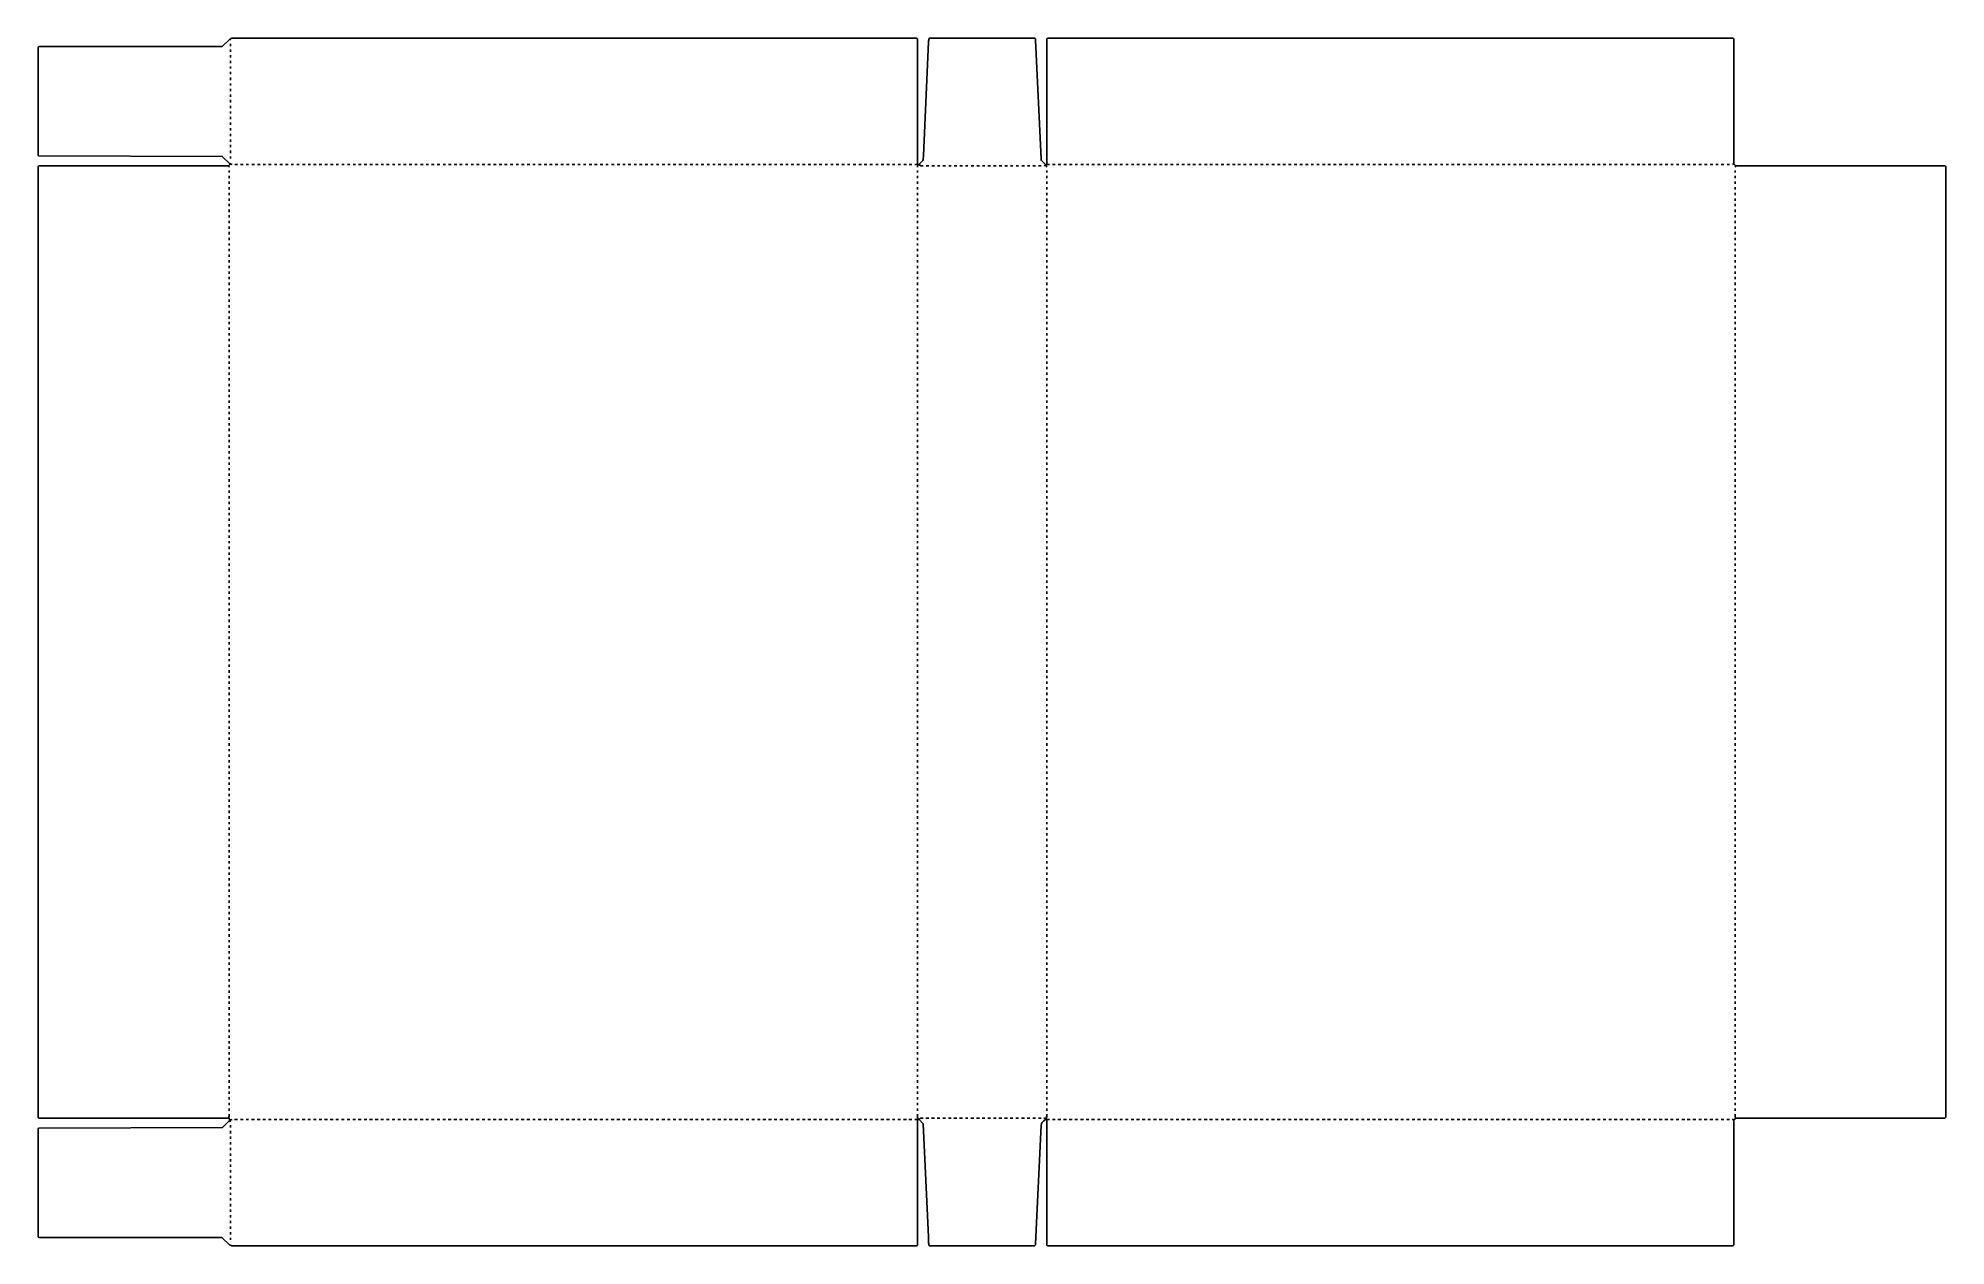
# Model space of a CAD drawing. Extents: x 924 to 8944, y 589 to 5667.
import ezdxf

# ---------------------------------------------------------------- set-up
doc = ezdxf.new("R2010")
doc.units = 0
doc.layers.get('0').update_dxf_attribs({"linetype": 'CONTINUOUS'})

msp = doc.modelspace()

# ---------------------------------------------------------------- linework, layer by layer
at = {"color": 7, "linetype": 'CONTINUOUS'}
for points in [[(4621, 5125), (4622, 5135), (4621, 5136), (4621, 5664), (4618.1, 5666.2), (4617, 5667), (1737, 5667), (1735.1, 5665.8, 0.181268), (1730, 5662), (1728.1, 5661.7), (1697, 5632), (928, 5631.5, 0.271464), (924, 5628), (924, 5174), (926, 5172), (1697.8, 5169.8), (1728.5, 5140.5), (1731, 5139), (1733.1, 5138.2, 0.079845), (1739, 5136)], [(1732, 5658, 0.120666), (1730, 5662)], [(5160, 5134), (5142.2, 5152.2, -0.116282), (5140.5, 5159), (5117.5, 5659, 0.326385), (5113, 5667), (4672, 5667), (4669.5, 5665.5, 0.083374), (4667.5, 5651), (4645.5, 5173, -0.072153), (4643, 5152), (4628, 5137), (4628, 5136), (4622, 5135), (4621, 5136), (4610, 5136)], [(5153, 5130, 0.147619), (5160, 5134, 0.256569), (5164, 5136), (5164.5, 5663, -0.271425), (5168, 5667), (8049, 5667, -0.247668), (8052.5, 5663), (8053, 5138), (8060, 5131), (8060, 5130)], [(1731, 1117), (1725, 1126), (928, 1126.5, -0.215397), (924, 1129), (924, 5126, -0.271467), (928, 5129.5), (1725, 5130), (1725, 5131), (1727, 5133), (1728, 5134, 0.216752), (1731, 5139)], [(4644, 5130), (4634, 5130), (4632, 5132), (4632, 5133, 1.117265), (4630, 5134), (4628, 5136)], [(5164, 5125), (5163.2, 5127.1, -0.108984), (5161, 5134)], [(5164, 1120), (5164.5, 593, 0.271425), (5168, 589), (8049, 589, 0.149198), (8052.5, 594), (8053, 1118, 0.13669), (8060, 1126), (8939, 1126.5, 0.187242), (8944, 1130), (8944, 5126, 0.252135), (8939, 5129.5), (8060, 5130, -0.165541), (8058, 5125)], [(1739, 1120), (1731, 1117), (1730, 1115), (1728.1, 1114.7), (1726, 1113), (1699.1, 1086.8), (1698, 1086), (928, 1084.5, 0.271464), (924, 1081), (924, 627, 0.2425), (928, 624.5), (1696, 623.5), (1697.8, 622.8), (1728.7, 593.7), (1735.1, 590.2), (1735.9, 589.8), (1737, 589), (4617, 589, 0.271424), (4620.5, 593), (4621.5, 1115), (4622, 1120), (4623, 1121, 0.07408), (4621.5, 1128), (4621, 1143)], [(1725, 1126, 0.087057), (1727, 1143)], [(4628, 1120, -0.173115), (4633, 1125.5), (4644, 1126)], [(5162, 1121), (5161, 1123), (5155.9, 1124.8, 0.113888), (5152, 1126)], [(1732, 1111, 0.120666), (1730, 1115)], [(4609, 1120), (4622, 1120), (4623, 1121), (4628, 1120), (4644.2, 1102.1), (4666.5, 627), (4667.5, 605, 0.083374), (4669.5, 590.5), (4670.9, 589.7), (4672, 589), (5113, 589, 0.30952), (5117.5, 598), (5140.5, 1097, -0.196491), (5151, 1113), (5152, 1114), (5159.1, 1120.6), (5162, 1121), (5163, 1120), (5176, 1120)], [(8053, 1118), (8050.9, 1118.8, 0.138157), (8046, 1120)]]:
    msp.add_lwpolyline(points, format="xyb", dxfattribs=at)
for points in [[(1733, 5633), (1733, 5643)], [(1733, 5609), (1733, 5619)], [(1733, 5586), (1733, 5596)], [(1733, 5562), (1733, 5572)], [(1733, 5539), (1733, 5548)], [(1733, 5515), (1733, 5525)], [(1733, 5491), (1733, 5501)], [(1733, 5468), (1733, 5477)], [(1733, 5444), (1733, 5454)], [(1733, 5420), (1733, 5430)], [(1733, 5397), (1733, 5407)], [(1733, 5373), (1733, 5383)], [(1733, 5350), (1733, 5359)], [(1733, 5326), (1733, 5336)], [(1733, 5302), (1733, 5312)], [(1733, 5279), (1733, 5289)], [(1733, 5255), (1733, 5265)], [(1733, 5231), (1733, 5241)], [(1733, 5208), (1733, 5218)], [(1733, 5184), (1733, 5194)], [(1733, 5161), (1733, 5170)], [(1751, 5136), (1762, 5136)], [(1775, 5136), (1786, 5136)], [(1799, 5136), (1809, 5136)], [(1822, 5136), (1833, 5136)], [(1846, 5136), (1857, 5136)], [(1870, 5136), (1880, 5136)], [(1893, 5136), (1904, 5136)], [(1917, 5136), (1928, 5136)], [(1940, 5136), (1951, 5136)], [(1964, 5136), (1975, 5136)], [(1988, 5136), (1998, 5136)], [(2011, 5136), (2022, 5136)], [(2035, 5136), (2046, 5136)], [(2059, 5136), (2069, 5136)], [(2082, 5136), (2093, 5136)], [(2106, 5136), (2117, 5136)], [(2129, 5136), (2140, 5136)], [(2153, 5136), (2164, 5136)], [(2177, 5136), (2187, 5136)], [(2200, 5136), (2211, 5136)], [(2224, 5136), (2235, 5136)], [(2248, 5136), (2258, 5136)], [(2271, 5136), (2282, 5136)], [(2295, 5136), (2306, 5136)], [(2318, 5136), (2329, 5136)], [(2342, 5136), (2353, 5136)], [(2366, 5136), (2376, 5136)], [(2389, 5136), (2400, 5136)], [(2413, 5136), (2424, 5136)], [(2437, 5136), (2447, 5136)], [(2460, 5136), (2471, 5136)], [(2484, 5136), (2495, 5136)], [(2507, 5136), (2518, 5136)], [(2531, 5136), (2542, 5136)], [(2555, 5136), (2565, 5136)], [(2578, 5136), (2589, 5136)], [(2602, 5136), (2613, 5136)], [(2626, 5136), (2636, 5136)], [(2649, 5136), (2660, 5136)], [(2673, 5136), (2684, 5136)], [(2696, 5136), (2707, 5136)], [(2720, 5136), (2731, 5136)], [(2744, 5136), (2754, 5136)], [(2767, 5136), (2778, 5136)], [(2791, 5136), (2802, 5136)], [(2815, 5136), (2825, 5136)], [(2838, 5136), (2849, 5136)], [(2862, 5136), (2873, 5136)], [(2885, 5136), (2896, 5136)], [(2909, 5136), (2920, 5136)], [(2933, 5136), (2943, 5136)], [(2956, 5136), (2967, 5136)], [(2980, 5136), (2991, 5136)], [(3004, 5136), (3014, 5136)], [(3027, 5136), (3038, 5136)], [(3051, 5136), (3062, 5136)], [(3074, 5136), (3085, 5136)], [(3098, 5136), (3109, 5136)], [(3122, 5136), (3132, 5136)], [(3145, 5136), (3156, 5136)], [(3169, 5136), (3180, 5136)], [(3193, 5136), (3203, 5136)], [(3216, 5136), (3227, 5136)], [(3240, 5136), (3251, 5136)], [(3263, 5136), (3274, 5136)], [(3287, 5136), (3298, 5136)], [(3311, 5136), (3321, 5136)], [(3334, 5136), (3345, 5136)], [(3358, 5136), (3369, 5136)], [(3382, 5136), (3392, 5136)], [(3405, 5136), (3416, 5136)], [(3429, 5136), (3440, 5136)], [(3452, 5136), (3463, 5136)], [(3476, 5136), (3487, 5136)], [(3500, 5136), (3510, 5136)], [(3523, 5136), (3534, 5136)], [(3547, 5136), (3558, 5136)], [(3571, 5136), (3581, 5136)], [(3594, 5136), (3605, 5136)], [(3618, 5136), (3629, 5136)], [(3641, 5136), (3652, 5136)], [(3665, 5136), (3676, 5136)], [(3689, 5136), (3699, 5136)], [(3712, 5136), (3723, 5136)], [(3736, 5136), (3747, 5136)], [(3760, 5136), (3770, 5136)], [(3783, 5136), (3794, 5136)], [(3807, 5136), (3818, 5136)], [(3830, 5136), (3841, 5136)], [(3854, 5136), (3865, 5136)], [(3878, 5136), (3888, 5136)], [(3901, 5136), (3912, 5136)], [(3925, 5136), (3936, 5136)], [(3949, 5136), (3959, 5136)], [(3972, 5136), (3983, 5136)], [(3996, 5136), (4007, 5136)], [(4019, 5136), (4030, 5136)], [(4043, 5136), (4054, 5136)], [(4067, 5136), (4077, 5136)], [(4090, 5136), (4101, 5136)], [(4114, 5136), (4125, 5136)], [(4138, 5136), (4148, 5136)], [(4161, 5136), (4172, 5136)], [(4185, 5136), (4196, 5136)], [(4208, 5136), (4219, 5136)], [(4232, 5136), (4243, 5136)], [(4256, 5136), (4266, 5136)], [(4279, 5136), (4290, 5136)], [(4303, 5136), (4314, 5136)], [(4327, 5136), (4337, 5136)], [(4350, 5136), (4361, 5136)], [(4374, 5136), (4385, 5136)], [(4397, 5136), (4408, 5136)], [(4421, 5136), (4432, 5136)], [(4445, 5136), (4455, 5136)], [(4468, 5136), (4479, 5136)], [(4492, 5136), (4503, 5136)], [(4516, 5136), (4526, 5136)], [(4539, 5136), (4550, 5136)], [(4563, 5136), (4574, 5136)], [(4586, 5136), (4597, 5136)], [(5164, 5136), (5176, 5136)], [(5189, 5136), (5200, 5136)], [(5212, 5136), (5223, 5136)], [(5236, 5136), (5247, 5136)], [(5260, 5136), (5271, 5136)], [(5283, 5136), (5294, 5136)], [(5307, 5136), (5318, 5136)], [(5331, 5136), (5341, 5136)], [(5354, 5136), (5365, 5136)], [(5378, 5136), (5389, 5136)], [(5401, 5136), (5412, 5136)], [(5425, 5136), (5436, 5136)], [(5449, 5136), (5460, 5136)], [(5472, 5136), (5483, 5136)], [(5496, 5136), (5507, 5136)], [(5520, 5136), (5530, 5136)], [(5543, 5136), (5554, 5136)], [(5567, 5136), (5578, 5136)], [(5590, 5136), (5601, 5136)], [(5614, 5136), (5625, 5136)], [(5638, 5136), (5649, 5136)], [(5661, 5136), (5672, 5136)], [(5685, 5136), (5696, 5136)], [(5709, 5136), (5719, 5136)], [(5732, 5136), (5743, 5136)], [(5756, 5136), (5767, 5136)], [(5779, 5136), (5790, 5136)], [(5803, 5136), (5814, 5136)], [(5827, 5136), (5838, 5136)], [(5850, 5136), (5861, 5136)], [(5874, 5136), (5885, 5136)], [(5898, 5136), (5908, 5136)], [(5921, 5136), (5932, 5136)], [(5945, 5136), (5956, 5136)], [(5968, 5136), (5979, 5136)], [(5992, 5136), (6003, 5136)], [(6016, 5136), (6027, 5136)], [(6039, 5136), (6050, 5136)], [(6063, 5136), (6074, 5136)], [(6087, 5136), (6097, 5136)], [(6110, 5136), (6121, 5136)], [(6134, 5136), (6145, 5136)], [(6157, 5136), (6168, 5136)], [(6181, 5136), (6192, 5136)], [(6205, 5136), (6216, 5136)], [(6228, 5136), (6239, 5136)], [(6252, 5136), (6263, 5136)], [(6276, 5136), (6286, 5136)], [(6299, 5136), (6310, 5136)], [(6323, 5136), (6334, 5136)], [(6346, 5136), (6357, 5136)], [(6370, 5136), (6381, 5136)], [(6394, 5136), (6405, 5136)], [(6417, 5136), (6428, 5136)], [(6441, 5136), (6452, 5136)], [(6465, 5136), (6475, 5136)], [(6488, 5136), (6499, 5136)], [(6512, 5136), (6523, 5136)], [(6535, 5136), (6546, 5136)], [(6559, 5136), (6570, 5136)], [(6583, 5136), (6594, 5136)], [(6606, 5136), (6617, 5136)], [(6630, 5136), (6641, 5136)], [(6654, 5136), (6664, 5136)], [(6677, 5136), (6688, 5136)], [(6701, 5136), (6712, 5136)], [(6724, 5136), (6735, 5136)], [(6748, 5136), (6759, 5136)], [(6772, 5136), (6783, 5136)], [(6795, 5136), (6806, 5136)], [(6819, 5136), (6830, 5136)], [(6843, 5136), (6853, 5136)], [(6866, 5136), (6877, 5136)], [(6890, 5136), (6901, 5136)], [(6913, 5136), (6924, 5136)], [(6937, 5136), (6948, 5136)], [(6961, 5136), (6972, 5136)], [(6984, 5136), (6995, 5136)], [(7008, 5136), (7019, 5136)], [(7032, 5136), (7042, 5136)], [(7055, 5136), (7066, 5136)], [(7079, 5136), (7090, 5136)], [(7102, 5136), (7113, 5136)], [(7126, 5136), (7137, 5136)], [(7150, 5136), (7161, 5136)], [(7173, 5136), (7184, 5136)], [(7197, 5136), (7208, 5136)], [(7221, 5136), (7231, 5136)], [(7244, 5136), (7255, 5136)], [(7268, 5136), (7279, 5136)], [(7291, 5136), (7302, 5136)], [(7315, 5136), (7326, 5136)], [(7339, 5136), (7350, 5136)], [(7362, 5136), (7373, 5136)], [(7386, 5136), (7397, 5136)], [(7410, 5136), (7420, 5136)], [(7433, 5136), (7444, 5136)], [(7457, 5136), (7468, 5136)], [(7480, 5136), (7491, 5136)], [(7504, 5136), (7515, 5136)], [(7528, 5136), (7539, 5136)], [(7551, 5136), (7562, 5136)], [(7575, 5136), (7586, 5136)], [(7599, 5136), (7609, 5136)], [(7622, 5136), (7633, 5136)], [(7646, 5136), (7657, 5136)], [(7669, 5136), (7680, 5136)], [(7693, 5136), (7704, 5136)], [(7717, 5136), (7728, 5136)], [(7740, 5136), (7751, 5136)], [(7764, 5136), (7775, 5136)], [(7788, 5136), (7798, 5136)], [(7811, 5136), (7822, 5136)], [(7835, 5136), (7846, 5136)], [(7858, 5136), (7869, 5136)], [(7882, 5136), (7893, 5136)], [(7906, 5136), (7917, 5136)], [(7929, 5136), (7940, 5136)], [(7953, 5136), (7964, 5136)], [(7977, 5136), (7987, 5136)], [(8000, 5136), (8011, 5136)], [(8024, 5136), (8035, 5136)], [(8047, 5136), (8053, 5138)], [(1727, 5125), (1725, 5130)], [(1727, 5102), (1727, 5111)], [(1727, 5078), (1727, 5088)], [(1727, 5054), (1727, 5064)], [(4621, 5102), (4621, 5111)], [(4621, 5078), (4621, 5088)], [(4621, 5054), (4621, 5064)], [(4657, 5130), (4668, 5130)], [(4681, 5130), (4692, 5130)], [(4705, 5130), (4715, 5130)], [(4728, 5130), (4739, 5130)], [(4752, 5130), (4763, 5130)], [(4775, 5130), (4786, 5130)], [(4799, 5130), (4810, 5130)], [(4823, 5130), (4833, 5130)], [(4846, 5130), (4857, 5130)], [(4870, 5130), (4881, 5130)], [(4894, 5130), (4904, 5130)], [(4917, 5130), (4928, 5130)], [(4941, 5130), (4952, 5130)], [(4964, 5130), (4975, 5130)], [(4988, 5130), (4999, 5130)], [(5012, 5130), (5022, 5130)], [(5035, 5130), (5046, 5130)], [(5059, 5130), (5070, 5130)], [(5083, 5130), (5093, 5130)], [(5106, 5130), (5117, 5130)], [(5130, 5130), (5141, 5130)], [(5164, 5102), (5164, 5111)], [(5164, 5078), (5164, 5088)], [(5164, 5054), (5164, 5064)], [(8058, 5102), (8058, 5111)], [(8058, 5078), (8058, 5088)], [(8058, 5054), (8058, 5064)], [(1727, 5031), (1727, 5041)], [(1727, 5007), (1727, 5017)], [(1727, 4983), (1727, 4993)], [(4621, 5031), (4621, 5041)], [(4621, 5007), (4621, 5017)], [(4621, 4983), (4621, 4993)], [(5164, 5031), (5164, 5041)], [(5164, 5007), (5164, 5017)], [(5164, 4983), (5164, 4993)], [(8058, 5031), (8058, 5041)], [(8058, 5007), (8058, 5017)], [(8058, 4983), (8058, 4993)], [(1727, 4960), (1727, 4970)], [(1727, 4936), (1727, 4946)], [(1727, 4913), (1727, 4922)], [(1727, 4889), (1727, 4899)], [(4621, 4960), (4621, 4970)], [(4621, 4936), (4621, 4946)], [(4621, 4913), (4621, 4922)], [(4621, 4889), (4621, 4899)], [(5164, 4960), (5164, 4970)], [(5164, 4936), (5164, 4946)], [(5164, 4913), (5164, 4922)], [(5164, 4889), (5164, 4899)], [(8058, 4960), (8058, 4970)], [(8058, 4936), (8058, 4946)], [(8058, 4913), (8058, 4922)], [(8058, 4889), (8058, 4899)], [(1727, 4865), (1727, 4875)], [(1727, 4842), (1727, 4852)], [(1727, 4818), (1727, 4828)], [(4621, 4865), (4621, 4875)], [(4621, 4842), (4621, 4852)], [(4621, 4818), (4621, 4828)], [(5164, 4865), (5164, 4875)], [(5164, 4842), (5164, 4852)], [(5164, 4818), (5164, 4828)], [(8058, 4865), (8058, 4875)], [(8058, 4842), (8058, 4852)], [(8058, 4818), (8058, 4828)], [(1727, 4795), (1727, 4804)], [(1727, 4771), (1727, 4781)], [(1727, 4747), (1727, 4757)], [(1727, 4724), (1727, 4733)], [(4621, 4795), (4621, 4804)], [(4621, 4771), (4621, 4781)], [(4621, 4747), (4621, 4757)], [(4621, 4724), (4621, 4733)], [(5164, 4795), (5164, 4804)], [(5164, 4771), (5164, 4781)], [(5164, 4747), (5164, 4757)], [(5164, 4724), (5164, 4733)], [(8058, 4795), (8058, 4804)], [(8058, 4771), (8058, 4781)], [(8058, 4747), (8058, 4757)], [(8058, 4724), (8058, 4733)], [(1727, 4700), (1727, 4710)], [(1727, 4676), (1727, 4686)], [(1727, 4653), (1727, 4663)], [(4621, 4700), (4621, 4710)], [(4621, 4676), (4621, 4686)], [(4621, 4653), (4621, 4663)], [(5164, 4700), (5164, 4710)], [(5164, 4676), (5164, 4686)], [(5164, 4653), (5164, 4663)], [(8058, 4700), (8058, 4710)], [(8058, 4676), (8058, 4686)], [(8058, 4653), (8058, 4663)], [(1727, 4629), (1727, 4639)], [(1727, 4606), (1727, 4615)], [(1727, 4582), (1727, 4592)], [(4621, 4629), (4621, 4639)], [(4621, 4606), (4621, 4615)], [(4621, 4582), (4621, 4592)], [(5164, 4629), (5164, 4639)], [(5164, 4606), (5164, 4615)], [(5164, 4582), (5164, 4592)], [(8058, 4629), (8058, 4639)], [(8058, 4606), (8058, 4615)], [(8058, 4582), (8058, 4592)], [(1727, 4558), (1727, 4568)], [(1727, 4535), (1727, 4544)], [(1727, 4511), (1727, 4521)], [(1727, 4487), (1727, 4497)], [(4621, 4558), (4621, 4568)], [(4621, 4535), (4621, 4544)], [(4621, 4511), (4621, 4521)], [(4621, 4487), (4621, 4497)], [(5164, 4558), (5164, 4568)], [(5164, 4535), (5164, 4544)], [(5164, 4511), (5164, 4521)], [(5164, 4487), (5164, 4497)], [(8058, 4558), (8058, 4568)], [(8058, 4535), (8058, 4544)], [(8058, 4511), (8058, 4521)], [(8058, 4487), (8058, 4497)], [(1727, 4464), (1727, 4474)], [(1727, 4440), (1727, 4450)], [(1727, 4417), (1727, 4426)], [(4621, 4464), (4621, 4474)], [(4621, 4440), (4621, 4450)], [(4621, 4417), (4621, 4426)], [(5164, 4464), (5164, 4474)], [(5164, 4440), (5164, 4450)], [(5164, 4417), (5164, 4426)], [(8058, 4464), (8058, 4474)], [(8058, 4440), (8058, 4450)], [(8058, 4417), (8058, 4426)], [(1727, 4393), (1727, 4403)], [(1727, 4369), (1727, 4379)], [(1727, 4346), (1727, 4356)], [(1727, 4322), (1727, 4332)], [(4621, 4393), (4621, 4403)], [(4621, 4369), (4621, 4379)], [(4621, 4346), (4621, 4356)], [(4621, 4322), (4621, 4332)], [(5164, 4393), (5164, 4403)], [(5164, 4369), (5164, 4379)], [(5164, 4346), (5164, 4356)], [(5164, 4322), (5164, 4332)], [(8058, 4393), (8058, 4403)], [(8058, 4369), (8058, 4379)], [(8058, 4346), (8058, 4356)], [(8058, 4322), (8058, 4332)], [(1727, 4298), (1727, 4308)], [(1727, 4275), (1727, 4285)], [(1727, 4251), (1727, 4261)], [(4621, 4298), (4621, 4308)], [(4621, 4275), (4621, 4285)], [(4621, 4251), (4621, 4261)], [(5164, 4298), (5164, 4308)], [(5164, 4275), (5164, 4285)], [(5164, 4251), (5164, 4261)], [(8058, 4298), (8058, 4308)], [(8058, 4275), (8058, 4285)], [(8058, 4251), (8058, 4261)], [(1727, 4228), (1727, 4237)], [(1727, 4204), (1727, 4214)], [(1727, 4180), (1727, 4190)], [(4621, 4228), (4621, 4237)], [(4621, 4204), (4621, 4214)], [(4621, 4180), (4621, 4190)], [(5164, 4228), (5164, 4237)], [(5164, 4204), (5164, 4214)], [(5164, 4180), (5164, 4190)], [(8058, 4228), (8058, 4237)], [(8058, 4204), (8058, 4214)], [(8058, 4180), (8058, 4190)], [(1727, 4157), (1727, 4167)], [(1727, 4133), (1727, 4143)], [(1727, 4110), (1727, 4119)], [(1727, 4086), (1727, 4096)], [(4621, 4157), (4621, 4167)], [(4621, 4133), (4621, 4143)], [(4621, 4110), (4621, 4119)], [(4621, 4086), (4621, 4096)], [(5164, 4157), (5164, 4167)], [(5164, 4133), (5164, 4143)], [(5164, 4110), (5164, 4119)], [(5164, 4086), (5164, 4096)], [(8058, 4157), (8058, 4167)], [(8058, 4133), (8058, 4143)], [(8058, 4110), (8058, 4119)], [(8058, 4086), (8058, 4096)], [(1727, 4062), (1727, 4072)], [(1727, 4039), (1727, 4048)], [(1727, 4015), (1727, 4025)], [(4621, 4062), (4621, 4072)], [(4621, 4039), (4621, 4048)], [(4621, 4015), (4621, 4025)], [(5164, 4062), (5164, 4072)], [(5164, 4039), (5164, 4048)], [(5164, 4015), (5164, 4025)], [(8058, 4062), (8058, 4072)], [(8058, 4039), (8058, 4048)], [(8058, 4015), (8058, 4025)], [(1727, 3991), (1727, 4001)], [(1727, 3968), (1727, 3978)], [(1727, 3944), (1727, 3954)], [(1727, 3921), (1727, 3930)], [(4621, 3991), (4621, 4001)], [(4621, 3968), (4621, 3978)], [(4621, 3944), (4621, 3954)], [(4621, 3921), (4621, 3930)], [(5164, 3991), (5164, 4001)], [(5164, 3968), (5164, 3978)], [(5164, 3944), (5164, 3954)], [(5164, 3921), (5164, 3930)], [(8058, 3991), (8058, 4001)], [(8058, 3968), (8058, 3978)], [(8058, 3944), (8058, 3954)], [(8058, 3921), (8058, 3930)], [(1727, 3897), (1727, 3907)], [(1727, 3873), (1727, 3883)], [(1727, 3850), (1727, 3859)], [(4621, 3897), (4621, 3907)], [(4621, 3873), (4621, 3883)], [(4621, 3850), (4621, 3859)], [(5164, 3897), (5164, 3907)], [(5164, 3873), (5164, 3883)], [(5164, 3850), (5164, 3859)], [(8058, 3897), (8058, 3907)], [(8058, 3873), (8058, 3883)], [(8058, 3850), (8058, 3859)], [(1727, 3826), (1727, 3836)], [(1727, 3802), (1727, 3812)], [(1727, 3779), (1727, 3789)], [(4621, 3826), (4621, 3836)], [(4621, 3802), (4621, 3812)], [(4621, 3779), (4621, 3789)], [(5164, 3826), (5164, 3836)], [(5164, 3802), (5164, 3812)], [(5164, 3779), (5164, 3789)], [(8058, 3826), (8058, 3836)], [(8058, 3802), (8058, 3812)], [(8058, 3779), (8058, 3789)], [(1727, 3755), (1727, 3765)], [(1727, 3732), (1727, 3741)], [(1727, 3708), (1727, 3718)], [(1727, 3684), (1727, 3694)], [(4621, 3755), (4621, 3765)], [(4621, 3732), (4621, 3741)], [(4621, 3708), (4621, 3718)], [(4621, 3684), (4621, 3694)], [(5164, 3755), (5164, 3765)], [(5164, 3732), (5164, 3741)], [(5164, 3708), (5164, 3718)], [(5164, 3684), (5164, 3694)], [(8058, 3755), (8058, 3765)], [(8058, 3732), (8058, 3741)], [(8058, 3708), (8058, 3718)], [(8058, 3684), (8058, 3694)], [(1727, 3661), (1727, 3671)], [(1727, 3637), (1727, 3647)], [(1727, 3613), (1727, 3623)], [(4621, 3661), (4621, 3671)], [(4621, 3637), (4621, 3647)], [(4621, 3613), (4621, 3623)], [(5164, 3661), (5164, 3671)], [(5164, 3637), (5164, 3647)], [(5164, 3613), (5164, 3623)], [(8058, 3661), (8058, 3671)], [(8058, 3637), (8058, 3647)], [(8058, 3613), (8058, 3623)], [(1727, 3590), (1727, 3600)], [(1727, 3566), (1727, 3576)], [(1727, 3543), (1727, 3552)], [(1727, 3519), (1727, 3529)], [(4621, 3590), (4621, 3600)], [(4621, 3566), (4621, 3576)], [(4621, 3543), (4621, 3552)], [(4621, 3519), (4621, 3529)], [(5164, 3590), (5164, 3600)], [(5164, 3566), (5164, 3576)], [(5164, 3543), (5164, 3552)], [(5164, 3519), (5164, 3529)], [(8058, 3590), (8058, 3600)], [(8058, 3566), (8058, 3576)], [(8058, 3543), (8058, 3552)], [(8058, 3519), (8058, 3529)], [(1727, 3495), (1727, 3505)], [(1727, 3472), (1727, 3482)], [(1727, 3448), (1727, 3458)], [(4621, 3495), (4621, 3505)], [(4621, 3472), (4621, 3482)], [(4621, 3448), (4621, 3458)], [(5164, 3495), (5164, 3505)], [(5164, 3472), (5164, 3482)], [(5164, 3448), (5164, 3458)], [(8058, 3495), (8058, 3505)], [(8058, 3472), (8058, 3482)], [(8058, 3448), (8058, 3458)], [(1727, 3425), (1727, 3434)], [(1727, 3401), (1727, 3411)], [(1727, 3377), (1727, 3387)], [(4621, 3425), (4621, 3434)], [(4621, 3401), (4621, 3411)], [(4621, 3377), (4621, 3387)], [(5164, 3425), (5164, 3434)], [(5164, 3401), (5164, 3411)], [(5164, 3377), (5164, 3387)], [(8058, 3425), (8058, 3434)], [(8058, 3401), (8058, 3411)], [(8058, 3377), (8058, 3387)], [(1727, 3354), (1727, 3363)], [(1727, 3330), (1727, 3340)], [(1727, 3306), (1727, 3316)], [(1727, 3283), (1727, 3293)], [(4621, 3354), (4621, 3363)], [(4621, 3330), (4621, 3340)], [(4621, 3306), (4621, 3316)], [(4621, 3283), (4621, 3293)], [(5164, 3354), (5164, 3363)], [(5164, 3330), (5164, 3340)], [(5164, 3306), (5164, 3316)], [(5164, 3283), (5164, 3293)], [(8058, 3354), (8058, 3363)], [(8058, 3330), (8058, 3340)], [(8058, 3306), (8058, 3316)], [(8058, 3283), (8058, 3293)], [(1727, 3259), (1727, 3269)], [(1727, 3236), (1727, 3245)], [(1727, 3212), (1727, 3222)], [(4621, 3259), (4621, 3269)], [(4621, 3236), (4621, 3245)], [(4621, 3212), (4621, 3222)], [(5164, 3259), (5164, 3269)], [(5164, 3236), (5164, 3245)], [(5164, 3212), (5164, 3222)], [(8058, 3259), (8058, 3269)], [(8058, 3236), (8058, 3245)], [(8058, 3212), (8058, 3222)], [(1727, 3188), (1727, 3198)], [(1727, 3165), (1727, 3174)], [(1727, 3141), (1727, 3151)], [(4621, 3188), (4621, 3198)], [(4621, 3165), (4621, 3174)], [(4621, 3141), (4621, 3151)], [(5164, 3188), (5164, 3198)], [(5164, 3165), (5164, 3174)], [(5164, 3141), (5164, 3151)], [(8058, 3188), (8058, 3198)], [(8058, 3165), (8058, 3174)], [(8058, 3141), (8058, 3151)], [(1727, 3117), (1727, 3127)], [(1727, 3094), (1727, 3104)], [(1727, 3070), (1727, 3080)], [(1727, 3047), (1727, 3056)], [(4621, 3117), (4621, 3127)], [(4621, 3094), (4621, 3104)], [(4621, 3070), (4621, 3080)], [(4621, 3047), (4621, 3056)], [(5164, 3117), (5164, 3127)], [(5164, 3094), (5164, 3104)], [(5164, 3070), (5164, 3080)], [(5164, 3047), (5164, 3056)], [(8058, 3117), (8058, 3127)], [(8058, 3094), (8058, 3104)], [(8058, 3070), (8058, 3080)], [(8058, 3047), (8058, 3056)], [(1727, 3023), (1727, 3033)], [(1727, 2999), (1727, 3009)], [(1727, 2976), (1727, 2986)], [(4621, 3023), (4621, 3033)], [(4621, 2999), (4621, 3009)], [(4621, 2976), (4621, 2986)], [(5164, 3023), (5164, 3033)], [(5164, 2999), (5164, 3009)], [(5164, 2976), (5164, 2986)], [(8058, 3023), (8058, 3033)], [(8058, 2999), (8058, 3009)], [(8058, 2976), (8058, 2986)], [(1727, 2952), (1727, 2962)], [(1727, 2928), (1727, 2938)], [(1727, 2905), (1727, 2915)], [(1727, 2881), (1727, 2891)], [(4621, 2952), (4621, 2962)], [(4621, 2928), (4621, 2938)], [(4621, 2905), (4621, 2915)], [(4621, 2881), (4621, 2891)], [(5164, 2952), (5164, 2962)], [(5164, 2928), (5164, 2938)], [(5164, 2905), (5164, 2915)], [(5164, 2881), (5164, 2891)], [(8058, 2952), (8058, 2962)], [(8058, 2928), (8058, 2938)], [(8058, 2905), (8058, 2915)], [(8058, 2881), (8058, 2891)], [(1727, 2858), (1727, 2867)], [(1727, 2834), (1727, 2844)], [(1727, 2810), (1727, 2820)], [(4621, 2858), (4621, 2867)], [(4621, 2834), (4621, 2844)], [(4621, 2810), (4621, 2820)], [(5164, 2858), (5164, 2867)], [(5164, 2834), (5164, 2844)], [(5164, 2810), (5164, 2820)], [(8058, 2858), (8058, 2867)], [(8058, 2834), (8058, 2844)], [(8058, 2810), (8058, 2820)], [(1727, 2787), (1727, 2797)], [(1727, 2763), (1727, 2773)], [(1727, 2740), (1727, 2749)], [(4621, 2787), (4621, 2797)], [(4621, 2763), (4621, 2773)], [(4621, 2740), (4621, 2749)], [(5164, 2787), (5164, 2797)], [(5164, 2763), (5164, 2773)], [(5164, 2740), (5164, 2749)], [(8058, 2787), (8058, 2797)], [(8058, 2763), (8058, 2773)], [(8058, 2740), (8058, 2749)], [(1727, 2716), (1727, 2726)], [(1727, 2692), (1727, 2702)], [(1727, 2669), (1727, 2678)], [(1727, 2645), (1727, 2655)], [(4621, 2716), (4621, 2726)], [(4621, 2692), (4621, 2702)], [(4621, 2669), (4621, 2678)], [(4621, 2645), (4621, 2655)], [(5164, 2716), (5164, 2726)], [(5164, 2692), (5164, 2702)], [(5164, 2669), (5164, 2678)], [(5164, 2645), (5164, 2655)], [(8058, 2716), (8058, 2726)], [(8058, 2692), (8058, 2702)], [(8058, 2669), (8058, 2678)], [(8058, 2645), (8058, 2655)], [(1727, 2621), (1727, 2631)], [(1727, 2598), (1727, 2608)], [(1727, 2574), (1727, 2584)], [(4621, 2621), (4621, 2631)], [(4621, 2598), (4621, 2608)], [(4621, 2574), (4621, 2584)], [(5164, 2621), (5164, 2631)], [(5164, 2598), (5164, 2608)], [(5164, 2574), (5164, 2584)], [(8058, 2621), (8058, 2631)], [(8058, 2598), (8058, 2608)], [(8058, 2574), (8058, 2584)], [(1727, 2551), (1727, 2560)], [(1727, 2527), (1727, 2537)], [(1727, 2503), (1727, 2513)], [(1727, 2480), (1727, 2489)], [(4621, 2551), (4621, 2560)], [(4621, 2527), (4621, 2537)], [(4621, 2503), (4621, 2513)], [(4621, 2480), (4621, 2489)], [(5164, 2551), (5164, 2560)], [(5164, 2527), (5164, 2537)], [(5164, 2503), (5164, 2513)], [(5164, 2480), (5164, 2489)], [(8058, 2551), (8058, 2560)], [(8058, 2527), (8058, 2537)], [(8058, 2503), (8058, 2513)], [(8058, 2480), (8058, 2489)], [(1727, 2456), (1727, 2466)], [(1727, 2432), (1727, 2442)], [(1727, 2409), (1727, 2419)], [(4621, 2456), (4621, 2466)], [(4621, 2432), (4621, 2442)], [(4621, 2409), (4621, 2419)], [(5164, 2456), (5164, 2466)], [(5164, 2432), (5164, 2442)], [(5164, 2409), (5164, 2419)], [(8058, 2456), (8058, 2466)], [(8058, 2432), (8058, 2442)], [(8058, 2409), (8058, 2419)], [(1727, 2385), (1727, 2395)], [(1727, 2362), (1727, 2371)], [(1727, 2338), (1727, 2348)], [(4621, 2385), (4621, 2395)], [(4621, 2362), (4621, 2371)], [(4621, 2338), (4621, 2348)], [(5164, 2385), (5164, 2395)], [(5164, 2362), (5164, 2371)], [(5164, 2338), (5164, 2348)], [(8058, 2385), (8058, 2395)], [(8058, 2362), (8058, 2371)], [(8058, 2338), (8058, 2348)], [(1727, 2314), (1727, 2324)], [(1727, 2291), (1727, 2301)], [(1727, 2267), (1727, 2277)], [(1727, 2243), (1727, 2253)], [(4621, 2314), (4621, 2324)], [(4621, 2291), (4621, 2301)], [(4621, 2267), (4621, 2277)], [(4621, 2243), (4621, 2253)], [(5164, 2314), (5164, 2324)], [(5164, 2291), (5164, 2301)], [(5164, 2267), (5164, 2277)], [(5164, 2243), (5164, 2253)], [(8058, 2314), (8058, 2324)], [(8058, 2291), (8058, 2301)], [(8058, 2267), (8058, 2277)], [(8058, 2243), (8058, 2253)], [(1727, 2220), (1727, 2230)], [(1727, 2196), (1727, 2206)], [(1727, 2173), (1727, 2182)], [(4621, 2220), (4621, 2230)], [(4621, 2196), (4621, 2206)], [(4621, 2173), (4621, 2182)], [(5164, 2220), (5164, 2230)], [(5164, 2196), (5164, 2206)], [(5164, 2173), (5164, 2182)], [(8058, 2220), (8058, 2230)], [(8058, 2196), (8058, 2206)], [(8058, 2173), (8058, 2182)], [(1727, 2149), (1727, 2159)], [(1727, 2125), (1727, 2135)], [(1727, 2102), (1727, 2112)], [(1727, 2078), (1727, 2088)], [(4621, 2149), (4621, 2159)], [(4621, 2125), (4621, 2135)], [(4621, 2102), (4621, 2112)], [(4621, 2078), (4621, 2088)], [(5164, 2149), (5164, 2159)], [(5164, 2125), (5164, 2135)], [(5164, 2102), (5164, 2112)], [(5164, 2078), (5164, 2088)], [(8058, 2149), (8058, 2159)], [(8058, 2125), (8058, 2135)], [(8058, 2102), (8058, 2112)], [(8058, 2078), (8058, 2088)], [(1727, 2055), (1727, 2064)], [(1727, 2031), (1727, 2041)], [(1727, 2007), (1727, 2017)], [(4621, 2055), (4621, 2064)], [(4621, 2031), (4621, 2041)], [(4621, 2007), (4621, 2017)], [(5164, 2055), (5164, 2064)], [(5164, 2031), (5164, 2041)], [(5164, 2007), (5164, 2017)], [(8058, 2055), (8058, 2064)], [(8058, 2031), (8058, 2041)], [(8058, 2007), (8058, 2017)], [(1727, 1984), (1727, 1993)], [(1727, 1960), (1727, 1970)], [(1727, 1936), (1727, 1946)], [(4621, 1984), (4621, 1993)], [(4621, 1960), (4621, 1970)], [(4621, 1936), (4621, 1946)], [(5164, 1984), (5164, 1993)], [(5164, 1960), (5164, 1970)], [(5164, 1936), (5164, 1946)], [(8058, 1984), (8058, 1993)], [(8058, 1960), (8058, 1970)], [(8058, 1936), (8058, 1946)], [(1727, 1913), (1727, 1923)], [(1727, 1889), (1727, 1899)], [(1727, 1866), (1727, 1875)], [(1727, 1842), (1727, 1852)], [(4621, 1913), (4621, 1923)], [(4621, 1889), (4621, 1899)], [(4621, 1866), (4621, 1875)], [(4621, 1842), (4621, 1852)], [(5164, 1913), (5164, 1923)], [(5164, 1889), (5164, 1899)], [(5164, 1866), (5164, 1875)], [(5164, 1842), (5164, 1852)], [(8058, 1913), (8058, 1923)], [(8058, 1889), (8058, 1899)], [(8058, 1866), (8058, 1875)], [(8058, 1842), (8058, 1852)], [(1727, 1818), (1727, 1828)], [(1727, 1795), (1727, 1804)], [(1727, 1771), (1727, 1781)], [(4621, 1818), (4621, 1828)], [(4621, 1795), (4621, 1804)], [(4621, 1771), (4621, 1781)], [(5164, 1818), (5164, 1828)], [(5164, 1795), (5164, 1804)], [(5164, 1771), (5164, 1781)], [(8058, 1818), (8058, 1828)], [(8058, 1795), (8058, 1804)], [(8058, 1771), (8058, 1781)], [(1727, 1747), (1727, 1757)], [(1727, 1724), (1727, 1734)], [(1727, 1700), (1727, 1710)], [(1727, 1677), (1727, 1686)], [(4621, 1747), (4621, 1757)], [(4621, 1724), (4621, 1734)], [(4621, 1700), (4621, 1710)], [(4621, 1677), (4621, 1686)], [(5164, 1747), (5164, 1757)], [(5164, 1724), (5164, 1734)], [(5164, 1700), (5164, 1710)], [(5164, 1677), (5164, 1686)], [(8058, 1747), (8058, 1757)], [(8058, 1724), (8058, 1734)], [(8058, 1700), (8058, 1710)], [(8058, 1677), (8058, 1686)], [(1727, 1653), (1727, 1663)], [(1727, 1629), (1727, 1639)], [(1727, 1606), (1727, 1616)], [(4621, 1653), (4621, 1663)], [(4621, 1629), (4621, 1639)], [(4621, 1606), (4621, 1616)], [(5164, 1653), (5164, 1663)], [(5164, 1629), (5164, 1639)], [(5164, 1606), (5164, 1616)], [(8058, 1653), (8058, 1663)], [(8058, 1629), (8058, 1639)], [(8058, 1606), (8058, 1616)], [(1727, 1582), (1727, 1592)], [(1727, 1558), (1727, 1568)], [(1727, 1535), (1727, 1545)], [(4621, 1582), (4621, 1592)], [(4621, 1558), (4621, 1568)], [(4621, 1535), (4621, 1545)], [(5164, 1582), (5164, 1592)], [(5164, 1558), (5164, 1568)], [(5164, 1535), (5164, 1545)], [(8058, 1582), (8058, 1592)], [(8058, 1558), (8058, 1568)], [(8058, 1535), (8058, 1545)], [(1727, 1511), (1727, 1521)], [(1727, 1488), (1727, 1497)], [(1727, 1464), (1727, 1474)], [(1727, 1440), (1727, 1450)], [(4621, 1511), (4621, 1521)], [(4621, 1488), (4621, 1497)], [(4621, 1464), (4621, 1474)], [(4621, 1440), (4621, 1450)], [(5164, 1511), (5164, 1521)], [(5164, 1488), (5164, 1497)], [(5164, 1464), (5164, 1474)], [(5164, 1440), (5164, 1450)], [(8058, 1511), (8058, 1521)], [(8058, 1488), (8058, 1497)], [(8058, 1464), (8058, 1474)], [(8058, 1440), (8058, 1450)], [(1727, 1417), (1727, 1427)], [(1727, 1393), (1727, 1403)], [(1727, 1370), (1727, 1379)], [(4621, 1417), (4621, 1427)], [(4621, 1393), (4621, 1403)], [(4621, 1370), (4621, 1379)], [(5164, 1417), (5164, 1427)], [(5164, 1393), (5164, 1403)], [(5164, 1370), (5164, 1379)], [(8058, 1417), (8058, 1427)], [(8058, 1393), (8058, 1403)], [(8058, 1370), (8058, 1379)], [(1727, 1346), (1727, 1356)], [(1727, 1322), (1727, 1332)], [(1727, 1299), (1727, 1308)], [(1727, 1275), (1727, 1285)], [(4621, 1346), (4621, 1356)], [(4621, 1322), (4621, 1332)], [(4621, 1299), (4621, 1308)], [(4621, 1275), (4621, 1285)], [(5164, 1346), (5164, 1356)], [(5164, 1322), (5164, 1332)], [(5164, 1299), (5164, 1308)], [(5164, 1275), (5164, 1285)], [(8058, 1346), (8058, 1356)], [(8058, 1322), (8058, 1332)], [(8058, 1299), (8058, 1308)], [(8058, 1275), (8058, 1285)], [(1727, 1251), (1727, 1261)], [(1727, 1228), (1727, 1238)], [(1727, 1204), (1727, 1214)], [(4621, 1251), (4621, 1261)], [(4621, 1228), (4621, 1238)], [(4621, 1204), (4621, 1214)], [(5164, 1251), (5164, 1261)], [(5164, 1228), (5164, 1238)], [(5164, 1204), (5164, 1214)], [(8058, 1251), (8058, 1261)], [(8058, 1228), (8058, 1238)], [(8058, 1204), (8058, 1214)], [(1727, 1181), (1727, 1190)], [(1727, 1157), (1727, 1167)], [(4621, 1181), (4621, 1190)], [(4621, 1157), (4621, 1167)], [(4656, 1126), (4668, 1126)], [(4680, 1126), (4692, 1126)], [(4704, 1126), (4715, 1126)], [(4727, 1126), (4739, 1126)], [(4751, 1126), (4763, 1126)], [(4774, 1126), (4786, 1126)], [(4798, 1126), (4810, 1126)], [(4822, 1126), (4833, 1126)], [(4845, 1126), (4857, 1126)], [(4869, 1126), (4881, 1126)], [(4893, 1126), (4904, 1126)], [(4916, 1126), (4928, 1126)], [(4940, 1126), (4952, 1126)], [(4963, 1126), (4975, 1126)], [(4987, 1126), (4999, 1126)], [(5011, 1126), (5022, 1126)], [(5034, 1126), (5046, 1126)], [(5058, 1126), (5070, 1126)], [(5082, 1126), (5093, 1126)], [(5105, 1126), (5117, 1126)], [(5129, 1126), (5141, 1126)], [(5161, 1123), (5164.5, 1133), (5164, 1143)], [(5164, 1181), (5164, 1190)], [(5164, 1157), (5164, 1167)], [(8058, 1181), (8058, 1190)], [(8058, 1157), (8058, 1167)], [(8060, 1126), (8059.7, 1127.9), (8058.5, 1133), (8058, 1143)], [(1733, 1086), (1733, 1096)], [(1733, 1062), (1733, 1072)], [(1733, 1039), (1733, 1049)], [(1750, 1120), (1762, 1120)], [(1774, 1120), (1786, 1120)], [(1798, 1120), (1809, 1120)], [(1821, 1120), (1833, 1120)], [(1845, 1120), (1857, 1120)], [(1869, 1120), (1880, 1120)], [(1892, 1120), (1904, 1120)], [(1916, 1120), (1928, 1120)], [(1939, 1120), (1951, 1120)], [(1963, 1120), (1975, 1120)], [(1987, 1120), (1998, 1120)], [(2010, 1120), (2022, 1120)], [(2034, 1120), (2046, 1120)], [(2058, 1120), (2069, 1120)], [(2081, 1120), (2093, 1120)], [(2105, 1120), (2117, 1120)], [(2128, 1120), (2140, 1120)], [(2152, 1120), (2164, 1120)], [(2176, 1120), (2187, 1120)], [(2199, 1120), (2211, 1120)], [(2223, 1120), (2235, 1120)], [(2247, 1120), (2258, 1120)], [(2270, 1120), (2282, 1120)], [(2294, 1120), (2306, 1120)], [(2317, 1120), (2329, 1120)], [(2341, 1120), (2353, 1120)], [(2365, 1120), (2376, 1120)], [(2388, 1120), (2400, 1120)], [(2412, 1120), (2424, 1120)], [(2436, 1120), (2447, 1120)], [(2459, 1120), (2471, 1120)], [(2483, 1120), (2495, 1120)], [(2506, 1120), (2518, 1120)], [(2530, 1120), (2542, 1120)], [(2554, 1120), (2565, 1120)], [(2577, 1120), (2589, 1120)], [(2601, 1120), (2613, 1120)], [(2625, 1120), (2636, 1120)], [(2648, 1120), (2660, 1120)], [(2672, 1120), (2684, 1120)], [(2695, 1120), (2707, 1120)], [(2719, 1120), (2731, 1120)], [(2743, 1120), (2754, 1120)], [(2766, 1120), (2778, 1120)], [(2790, 1120), (2802, 1120)], [(2814, 1120), (2825, 1120)], [(2837, 1120), (2849, 1120)], [(2861, 1120), (2873, 1120)], [(2884, 1120), (2896, 1120)], [(2908, 1120), (2920, 1120)], [(2932, 1120), (2943, 1120)], [(2955, 1120), (2967, 1120)], [(2979, 1120), (2991, 1120)], [(3003, 1120), (3014, 1120)], [(3026, 1120), (3038, 1120)], [(3050, 1120), (3062, 1120)], [(3073, 1120), (3085, 1120)], [(3097, 1120), (3109, 1120)], [(3121, 1120), (3132, 1120)], [(3144, 1120), (3156, 1120)], [(3168, 1120), (3180, 1120)], [(3192, 1120), (3203, 1120)], [(3215, 1120), (3227, 1120)], [(3239, 1120), (3251, 1120)], [(3262, 1120), (3274, 1120)], [(3286, 1120), (3298, 1120)], [(3310, 1120), (3321, 1120)], [(3333, 1120), (3345, 1120)], [(3357, 1120), (3369, 1120)], [(3381, 1120), (3392, 1120)], [(3404, 1120), (3416, 1120)], [(3428, 1120), (3440, 1120)], [(3451, 1120), (3463, 1120)], [(3475, 1120), (3487, 1120)], [(3499, 1120), (3510, 1120)], [(3522, 1120), (3534, 1120)], [(3546, 1120), (3558, 1120)], [(3570, 1120), (3581, 1120)], [(3593, 1120), (3605, 1120)], [(3617, 1120), (3629, 1120)], [(3640, 1120), (3652, 1120)], [(3664, 1120), (3676, 1120)], [(3688, 1120), (3699, 1120)], [(3711, 1120), (3723, 1120)], [(3735, 1120), (3747, 1120)], [(3759, 1120), (3770, 1120)], [(3782, 1120), (3794, 1120)], [(3806, 1120), (3818, 1120)], [(3829, 1120), (3841, 1120)], [(3853, 1120), (3865, 1120)], [(3877, 1120), (3888, 1120)], [(3900, 1120), (3912, 1120)], [(3924, 1120), (3936, 1120)], [(3948, 1120), (3959, 1120)], [(3971, 1120), (3983, 1120)], [(3995, 1120), (4007, 1120)], [(4018, 1120), (4030, 1120)], [(4042, 1120), (4054, 1120)], [(4066, 1120), (4077, 1120)], [(4089, 1120), (4101, 1120)], [(4113, 1120), (4125, 1120)], [(4137, 1120), (4148, 1120)], [(4160, 1120), (4172, 1120)], [(4184, 1120), (4196, 1120)], [(4207, 1120), (4219, 1120)], [(4231, 1120), (4243, 1120)], [(4255, 1120), (4266, 1120)], [(4278, 1120), (4290, 1120)], [(4302, 1120), (4314, 1120)], [(4326, 1120), (4337, 1120)], [(4349, 1120), (4361, 1120)], [(4373, 1120), (4385, 1120)], [(4396, 1120), (4408, 1120)], [(4420, 1120), (4432, 1120)], [(4444, 1120), (4455, 1120)], [(4467, 1120), (4479, 1120)], [(4491, 1120), (4503, 1120)], [(4515, 1120), (4526, 1120)], [(4538, 1120), (4550, 1120)], [(4562, 1120), (4574, 1120)], [(4585, 1120), (4597, 1120)], [(5188, 1120), (5200, 1120)], [(5211, 1120), (5223, 1120)], [(5235, 1120), (5247, 1120)], [(5259, 1120), (5271, 1120)], [(5282, 1120), (5294, 1120)], [(5306, 1120), (5318, 1120)], [(5330, 1120), (5341, 1120)], [(5353, 1120), (5365, 1120)], [(5377, 1120), (5389, 1120)], [(5400, 1120), (5412, 1120)], [(5424, 1120), (5436, 1120)], [(5448, 1120), (5460, 1120)], [(5471, 1120), (5483, 1120)], [(5495, 1120), (5507, 1120)], [(5519, 1120), (5530, 1120)], [(5542, 1120), (5554, 1120)], [(5566, 1120), (5578, 1120)], [(5589, 1120), (5601, 1120)], [(5613, 1120), (5625, 1120)], [(5637, 1120), (5649, 1120)], [(5660, 1120), (5672, 1120)], [(5684, 1120), (5696, 1120)], [(5708, 1120), (5719, 1120)], [(5731, 1120), (5743, 1120)], [(5755, 1120), (5767, 1120)], [(5778, 1120), (5790, 1120)], [(5802, 1120), (5814, 1120)], [(5826, 1120), (5838, 1120)], [(5849, 1120), (5861, 1120)], [(5873, 1120), (5885, 1120)], [(5897, 1120), (5908, 1120)], [(5920, 1120), (5932, 1120)], [(5944, 1120), (5956, 1120)], [(5967, 1120), (5979, 1120)], [(5991, 1120), (6003, 1120)], [(6015, 1120), (6027, 1120)], [(6038, 1120), (6050, 1120)], [(6062, 1120), (6074, 1120)], [(6086, 1120), (6097, 1120)], [(6109, 1120), (6121, 1120)], [(6133, 1120), (6145, 1120)], [(6156, 1120), (6168, 1120)], [(6180, 1120), (6192, 1120)], [(6204, 1120), (6216, 1120)], [(6227, 1120), (6239, 1120)], [(6251, 1120), (6263, 1120)], [(6275, 1120), (6286, 1120)], [(6298, 1120), (6310, 1120)], [(6322, 1120), (6334, 1120)], [(6345, 1120), (6357, 1120)], [(6369, 1120), (6381, 1120)], [(6393, 1120), (6405, 1120)], [(6416, 1120), (6428, 1120)], [(6440, 1120), (6452, 1120)], [(6464, 1120), (6475, 1120)], [(6487, 1120), (6499, 1120)], [(6511, 1120), (6523, 1120)], [(6534, 1120), (6546, 1120)], [(6558, 1120), (6570, 1120)], [(6582, 1120), (6594, 1120)], [(6605, 1120), (6617, 1120)], [(6629, 1120), (6641, 1120)], [(6653, 1120), (6664, 1120)], [(6676, 1120), (6688, 1120)], [(6700, 1120), (6712, 1120)], [(6723, 1120), (6735, 1120)], [(6747, 1120), (6759, 1120)], [(6771, 1120), (6783, 1120)], [(6794, 1120), (6806, 1120)], [(6818, 1120), (6830, 1120)], [(6842, 1120), (6853, 1120)], [(6865, 1120), (6877, 1120)], [(6889, 1120), (6901, 1120)], [(6912, 1120), (6924, 1120)], [(6936, 1120), (6948, 1120)], [(6960, 1120), (6972, 1120)], [(6983, 1120), (6995, 1120)], [(7007, 1120), (7019, 1120)], [(7031, 1120), (7042, 1120)], [(7054, 1120), (7066, 1120)], [(7078, 1120), (7090, 1120)], [(7101, 1120), (7113, 1120)], [(7125, 1120), (7137, 1120)], [(7149, 1120), (7161, 1120)], [(7172, 1120), (7184, 1120)], [(7196, 1120), (7208, 1120)], [(7220, 1120), (7231, 1120)], [(7243, 1120), (7255, 1120)], [(7267, 1120), (7279, 1120)], [(7290, 1120), (7302, 1120)], [(7314, 1120), (7326, 1120)], [(7338, 1120), (7350, 1120)], [(7361, 1120), (7373, 1120)], [(7385, 1120), (7397, 1120)], [(7409, 1120), (7420, 1120)], [(7432, 1120), (7444, 1120)], [(7456, 1120), (7468, 1120)], [(7479, 1120), (7491, 1120)], [(7503, 1120), (7515, 1120)], [(7527, 1120), (7539, 1120)], [(7550, 1120), (7562, 1120)], [(7574, 1120), (7586, 1120)], [(7598, 1120), (7609, 1120)], [(7621, 1120), (7633, 1120)], [(7645, 1120), (7657, 1120)], [(7668, 1120), (7680, 1120)], [(7692, 1120), (7704, 1120)], [(7716, 1120), (7728, 1120)], [(7739, 1120), (7751, 1120)], [(7763, 1120), (7775, 1120)], [(7787, 1120), (7798, 1120)], [(7810, 1120), (7822, 1120)], [(7834, 1120), (7846, 1120)], [(7857, 1120), (7869, 1120)], [(7881, 1120), (7893, 1120)], [(7905, 1120), (7917, 1120)], [(7928, 1120), (7940, 1120)], [(7952, 1120), (7964, 1120)], [(7976, 1120), (7987, 1120)], [(7999, 1120), (8011, 1120)], [(8023, 1120), (8035, 1120)], [(1733, 1015), (1733, 1025)], [(1733, 992), (1733, 1001)], [(1733, 968), (1733, 978)], [(1733, 944), (1733, 954)], [(1733, 921), (1733, 931)], [(1733, 897), (1733, 907)], [(1733, 873), (1733, 883)], [(1733, 850), (1733, 860)], [(1733, 826), (1733, 836)], [(1733, 803), (1733, 812)], [(1733, 779), (1733, 789)], [(1733, 755), (1733, 765)], [(1733, 732), (1733, 742)], [(1733, 708), (1733, 718)], [(1733, 685), (1733, 694)], [(1733, 661), (1733, 671)], [(1733, 637), (1733, 647)], [(1733, 614), (1733, 623)]]:
    msp.add_lwpolyline(points, dxfattribs=at)
at = {"color": 107, "linetype": 'CONTINUOUS'}
msp.add_lwpolyline([(4631, 5133), (4630, 5132), (4629, 5133), (4630, 5134), (4631, 5133), (4632, 5133)], dxfattribs=at)

doc.saveas('drawing.dxf')
